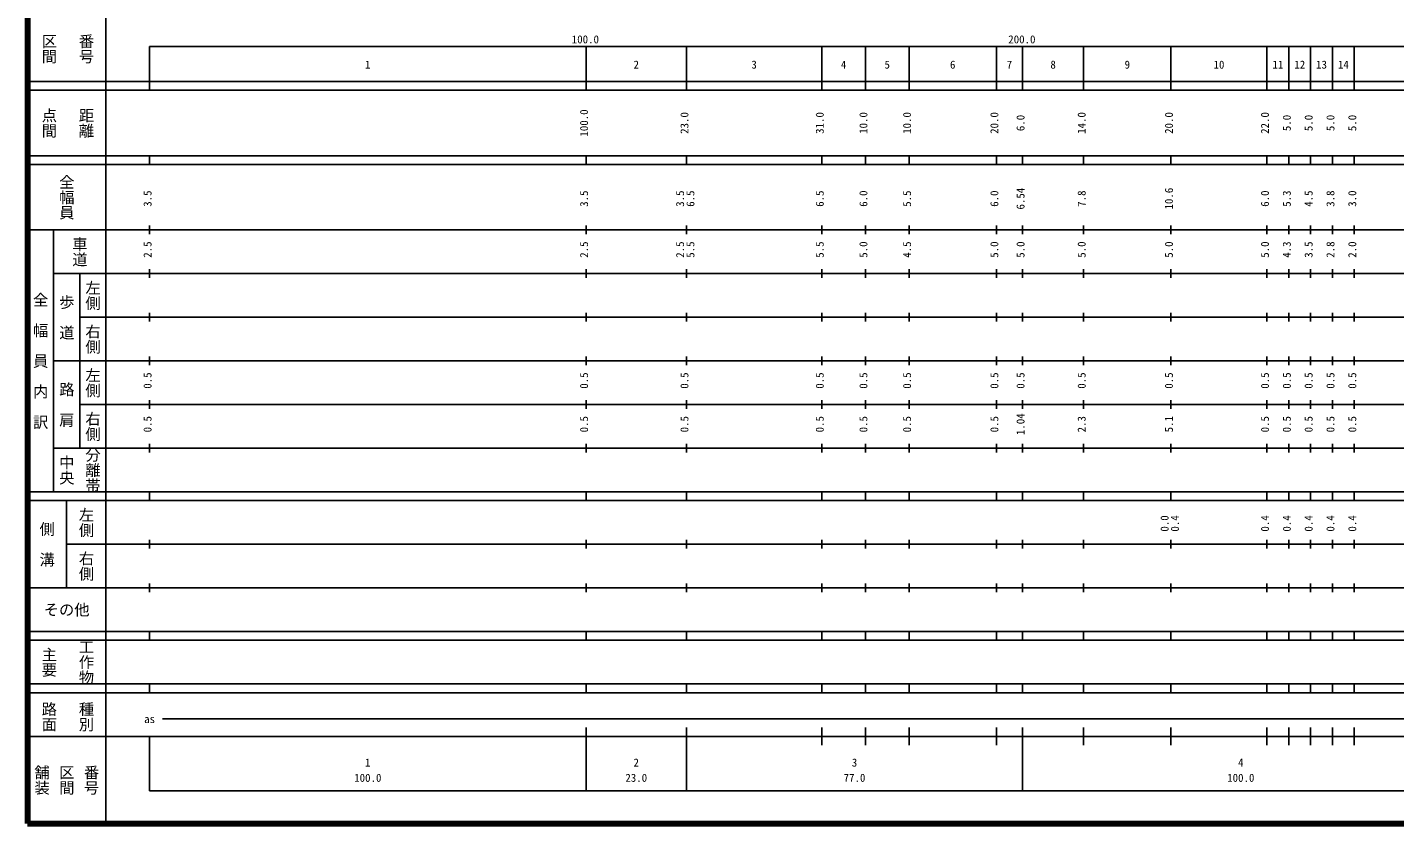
# Model space of a CAD drawing. Units: millimetres on the paper, enlarged 1000 times. Extents: x 40000 to 680000, y 20000 to 380000.
# Drawn here: x 40000 to 353249, y 20000 to 202409 of the extents above; entities that cross this region are included whole.
import ezdxf
from ezdxf.enums import TextEntityAlignment as Align

# ---------------------------------------------------------------- set-up
doc = ezdxf.new("R2010")
doc.units = ezdxf.units.MM
doc.header["$LTSCALE"] = 1000
doc.layers.add('M-TTL', color=2, linetype='Continuous', lineweight=140)
doc.layers.add('M-TTL-BAND', color=7, linetype='Continuous', lineweight=25)
doc.styles.add('@ＭＳ ゴシック', font='')
doc.styles.add('ＭＳ ゴシック', font='')
doc.styles.get('@ＭＳ ゴシック').set_extended_font_data('@MS Gothic')
doc.styles.get('ＭＳ ゴシック').set_extended_font_data('MS Gothic')

msp = doc.modelspace()

# ---------------------------------------------------------------- linework, layer by layer
at = {"layer": 'M-TTL'}
for p, q in [((40000, 380000), (40000, 20000)), ((40000, 20000), (680000, 20000))]:
    msp.add_line(p, q, dxfattribs=at)
at = {"layer": 'M-TTL-BAND'}
for p, q in [((58000, 370000), (58000, 20000)), ((68000, 198000), (579000, 198000)), ((68000, 198000), (68000, 188000)), ((168000, 188000), (168000, 198000)), ((191000, 188000), (191000, 198000)), ((222000, 188000), (222000, 198000)), ((232000, 188000), (232000, 198000)), ((242000, 188000), (242000, 198000)), ((262000, 188000), (262000, 198000)), ((268000, 188000), (268000, 198000)), ((282000, 188000), (282000, 198000)), ((302000, 188000), (302000, 198000)), ((324000, 188000), (324000, 198000)), ((329000, 188000), (329000, 198000)), ((334000, 188000), (334000, 198000)), ((339000, 188000), (339000, 198000)), ((344000, 188000), (344000, 198000)), ((40000, 190000), (579000, 190000)), ((40000, 188000), (579000, 188000)), ((40000, 173000), (579000, 173000)), ((68000, 171000), (68000, 173000)), ((168000, 171000), (168000, 173000)), ((191000, 171000), (191000, 173000)), ((222000, 171000), (222000, 173000)), ((232000, 171000), (232000, 173000)), ((242000, 171000), (242000, 173000)), ((262000, 171000), (262000, 173000)), ((268000, 171000), (268000, 173000)), ((282000, 171000), (282000, 173000)), ((302000, 171000), (302000, 173000)), ((324000, 171000), (324000, 173000)), ((329000, 171000), (329000, 173000)), ((334000, 171000), (334000, 173000)), ((339000, 171000), (339000, 173000)), ((344000, 171000), (344000, 173000)), ((40000, 171000), (579000, 171000)), ((68000, 155000), (68000, 157000)), ((168000, 155000), (168000, 157000)), ((191000, 155000), (191000, 157000)), ((222000, 155000), (222000, 157000)), ((232000, 155000), (232000, 157000)), ((242000, 155000), (242000, 157000)), ((262000, 155000), (262000, 157000)), ((268000, 155000), (268000, 157000)), ((282000, 155000), (282000, 157000)), ((302000, 155000), (302000, 157000)), ((324000, 155000), (324000, 157000)), ((329000, 155000), (329000, 157000)), ((334000, 155000), (334000, 157000)), ((339000, 155000), (339000, 157000)), ((344000, 155000), (344000, 157000)), ((40000, 156000), (579000, 156000)), ((46000, 96000), (46000, 156000)), ((46000, 146000), (579000, 146000)), ((52000, 146000), (52000, 106000)), ((68000, 145000), (68000, 147000)), ((168000, 145000), (168000, 147000)), ((191000, 145000), (191000, 147000)), ((222000, 145000), (222000, 147000)), ((232000, 145000), (232000, 147000)), ((242000, 145000), (242000, 147000)), ((262000, 145000), (262000, 147000)), ((268000, 145000), (268000, 147000)), ((282000, 145000), (282000, 147000)), ((302000, 145000), (302000, 147000)), ((324000, 145000), (324000, 147000)), ((329000, 145000), (329000, 147000)), ((334000, 145000), (334000, 147000)), ((339000, 145000), (339000, 147000)), ((344000, 145000), (344000, 147000)), ((52000, 136000), (579000, 136000)), ((68000, 135000), (68000, 137000)), ((168000, 135000), (168000, 137000)), ((191000, 135000), (191000, 137000)), ((222000, 135000), (222000, 137000)), ((232000, 135000), (232000, 137000)), ((242000, 135000), (242000, 137000)), ((262000, 135000), (262000, 137000)), ((268000, 135000), (268000, 137000)), ((282000, 135000), (282000, 137000)), ((302000, 135000), (302000, 137000)), ((324000, 135000), (324000, 137000)), ((329000, 135000), (329000, 137000)), ((334000, 135000), (334000, 137000)), ((339000, 135000), (339000, 137000)), ((344000, 135000), (344000, 137000)), ((46000, 126000), (579000, 126000)), ((68000, 125000), (68000, 127000)), ((168000, 125000), (168000, 127000)), ((191000, 125000), (191000, 127000)), ((222000, 125000), (222000, 127000)), ((232000, 125000), (232000, 127000)), ((242000, 125000), (242000, 127000)), ((262000, 125000), (262000, 127000)), ((268000, 125000), (268000, 127000)), ((282000, 125000), (282000, 127000)), ((302000, 125000), (302000, 127000)), ((324000, 125000), (324000, 127000)), ((329000, 125000), (329000, 127000)), ((334000, 125000), (334000, 127000)), ((339000, 125000), (339000, 127000)), ((344000, 125000), (344000, 127000)), ((52000, 116000), (579000, 116000)), ((68000, 115000), (68000, 117000)), ((168000, 115000), (168000, 117000)), ((191000, 115000), (191000, 117000)), ((222000, 115000), (222000, 117000)), ((232000, 115000), (232000, 117000)), ((242000, 115000), (242000, 117000)), ((262000, 115000), (262000, 117000)), ((268000, 115000), (268000, 117000)), ((282000, 115000), (282000, 117000)), ((302000, 115000), (302000, 117000)), ((324000, 115000), (324000, 117000)), ((329000, 115000), (329000, 117000)), ((334000, 115000), (334000, 117000)), ((339000, 115000), (339000, 117000)), ((344000, 115000), (344000, 117000)), ((68000, 105000), (68000, 107000)), ((168000, 105000), (168000, 107000)), ((191000, 105000), (191000, 107000)), ((222000, 105000), (222000, 107000)), ((232000, 105000), (232000, 107000)), ((242000, 105000), (242000, 107000)), ((262000, 105000), (262000, 107000)), ((268000, 105000), (268000, 107000)), ((282000, 105000), (282000, 107000)), ((302000, 105000), (302000, 107000)), ((324000, 105000), (324000, 107000)), ((329000, 105000), (329000, 107000)), ((334000, 105000), (334000, 107000)), ((339000, 105000), (339000, 107000)), ((344000, 105000), (344000, 107000)), ((46000, 106000), (579000, 106000)), ((40000, 96000), (579000, 96000)), ((40000, 94000), (579000, 94000)), ((49000, 94000), (49000, 74000)), ((68000, 94000), (68000, 96000)), ((168000, 94000), (168000, 96000)), ((191000, 94000), (191000, 96000)), ((222000, 94000), (222000, 96000)), ((232000, 94000), (232000, 96000)), ((242000, 94000), (242000, 96000)), ((262000, 94000), (262000, 96000)), ((268000, 94000), (268000, 96000)), ((282000, 94000), (282000, 96000)), ((302000, 94000), (302000, 96000)), ((324000, 94000), (324000, 96000)), ((329000, 94000), (329000, 96000)), ((334000, 94000), (334000, 96000)), ((339000, 94000), (339000, 96000)), ((344000, 94000), (344000, 96000)), ((68000, 83000), (68000, 85000)), ((168000, 83000), (168000, 85000)), ((191000, 83000), (191000, 85000)), ((222000, 83000), (222000, 85000)), ((232000, 83000), (232000, 85000)), ((242000, 83000), (242000, 85000)), ((262000, 83000), (262000, 85000)), ((268000, 83000), (268000, 85000)), ((282000, 83000), (282000, 85000)), ((302000, 83000), (302000, 85000)), ((324000, 83000), (324000, 85000)), ((329000, 83000), (329000, 85000)), ((334000, 83000), (334000, 85000)), ((339000, 83000), (339000, 85000)), ((344000, 83000), (344000, 85000)), ((49000, 84000), (579000, 84000)), ((40000, 74000), (579000, 74000)), ((68000, 73000), (68000, 75000)), ((168000, 73000), (168000, 75000)), ((191000, 73000), (191000, 75000)), ((222000, 73000), (222000, 75000)), ((232000, 73000), (232000, 75000)), ((242000, 73000), (242000, 75000)), ((262000, 73000), (262000, 75000)), ((268000, 73000), (268000, 75000)), ((282000, 73000), (282000, 75000)), ((302000, 73000), (302000, 75000)), ((324000, 73000), (324000, 75000)), ((329000, 73000), (329000, 75000)), ((334000, 73000), (334000, 75000)), ((339000, 73000), (339000, 75000)), ((344000, 73000), (344000, 75000)), ((40000, 64000), (579000, 64000)), ((68000, 62000), (68000, 64000)), ((168000, 62000), (168000, 64000)), ((191000, 62000), (191000, 64000)), ((222000, 62000), (222000, 64000)), ((232000, 62000), (232000, 64000)), ((242000, 62000), (242000, 64000)), ((262000, 62000), (262000, 64000)), ((268000, 62000), (268000, 64000)), ((282000, 62000), (282000, 64000)), ((302000, 62000), (302000, 64000)), ((324000, 62000), (324000, 64000)), ((329000, 62000), (329000, 64000)), ((334000, 62000), (334000, 64000)), ((339000, 62000), (339000, 64000)), ((344000, 62000), (344000, 64000)), ((40000, 62000), (579000, 62000)), ((40000, 52000), (579000, 52000)), ((68000, 50000), (68000, 52000)), ((168000, 50000), (168000, 52000)), ((191000, 50000), (191000, 52000)), ((222000, 50000), (222000, 52000)), ((232000, 50000), (232000, 52000)), ((242000, 50000), (242000, 52000)), ((262000, 50000), (262000, 52000)), ((268000, 50000), (268000, 52000)), ((282000, 50000), (282000, 52000)), ((302000, 50000), (302000, 52000)), ((324000, 50000), (324000, 52000)), ((329000, 50000), (329000, 52000)), ((334000, 50000), (334000, 52000)), ((339000, 50000), (339000, 52000)), ((344000, 50000), (344000, 52000)), ((40000, 50000), (579000, 50000)), ((71000, 44000), (565000, 44000)), ((168000, 27500), (168000, 42000)), ((191000, 27500), (191000, 42000)), ((222000, 38000), (222000, 42000)), ((232000, 38000), (232000, 42000)), ((242000, 38000), (242000, 42000)), ((262000, 38000), (262000, 42000)), ((268000, 27500), (268000, 42000)), ((282000, 38000), (282000, 42000)), ((302000, 38000), (302000, 42000)), ((324000, 38000), (324000, 42000)), ((329000, 38000), (329000, 42000)), ((334000, 38000), (334000, 42000)), ((339000, 38000), (339000, 42000)), ((344000, 38000), (344000, 42000)), ((40000, 40000), (579000, 40000)), ((68000, 40000), (68000, 27500)), ((68000, 27500), (579000, 27500))]:
    msp.add_line(p, q, dxfattribs=at)

# ---------------------------------------------------------------- texts
at = {"layer": 'M-TTL-BAND', "style": '@ＭＳ ゴシック'}
for s, p in [('区間', (45000, 197500)), ('番号', (53500, 197500)), ('点間', (45000, 180500)), ('距離', (53500, 180500)), ('全幅員', (49000, 163500)), ('車道', (52000, 151000)), ('左側', (55000, 141000)), ('全\u3000幅\u3000員\u3000内\u3000訳', (43000, 126000)), ('歩\u3000道', (49000, 136000)), ('右側', (55000, 131000)), ('左側', (55000, 121000)), ('路\u3000肩', (49000, 116000)), ('右側', (55000, 111000)), ('中央', (49000, 101000)), ('分離帯', (55000, 101000)), ('左側', (53500, 89000)), ('側\u3000溝', (44500, 84000)), ('右側', (53500, 79000)), ('主要', (45000, 57000)), ('工作物', (53500, 57000)), ('路面', (45000, 44500)), ('種別', (53500, 44500)), ('舗装', (43333, 30000)), ('区間', (49000, 30000)), ('番号', (54667, 30000))]:
    msp.add_text(s, height=2566, rotation=270, dxfattribs=at).set_placement(p, align=Align.MIDDLE_CENTER)
at = {"layer": 'M-TTL-BAND', "style": 'ＭＳ ゴシック'}
for s, p in [('100.0', (167844, 198195)), ('200.0', (267844, 198195)), ('1', (118000, 192405)), ('2', (179500, 192405)), ('3', (206500, 192405)), ('4', (227000, 192405)), ('5', (237000, 192405)), ('6', (252000, 192405)), ('7', (265000, 192405)), ('8', (275000, 192405)), ('9', (292000, 192405)), ('10', (313000, 192405)), ('11', (326500, 192405)), ('12', (331500, 192405)), ('13', (336500, 192405)), ('14', (341500, 192405)), ('as', (68000, 42500)), ('1', (118000, 32523)), ('2', (179500, 32523)), ('3', (229500, 32523)), ('4', (318000, 32523)), ('100.0', (118000, 29033)), ('23.0', (179500, 29033)), ('77.0', (229500, 29033)), ('100.0', (318000, 29033))]:
    msp.add_text(s, height=1833, dxfattribs=at).set_placement(p, align=Align.BOTTOM_CENTER)
for s, p in [('100.0', (169000, 180500)), ('23.0', (192000, 180500)), ('31.0', (223000, 180500)), ('10.0', (233000, 180500)), ('10.0', (243000, 180500)), ('20.0', (263000, 180500)), ('6.0', (269000, 180500)), ('14.0', (283000, 180500)), ('20.0', (303000, 180500)), ('22.0', (325000, 180500)), ('5.0', (330000, 180500)), ('5.0', (335000, 180500)), ('5.0', (340000, 180500)), ('5.0', (345000, 180500)), ('3.5', (69000, 163174)), ('3.5', (169000, 163174)), ('3.5', (191000, 163174)), ('6.5', (193370, 163174)), ('6.5', (223000, 163174)), ('6.0', (233000, 163174)), ('5.5', (243000, 163174)), ('6.0', (263000, 163174)), ('6.54', (269000, 163174)), ('7.8', (283000, 163174)), ('10.6', (303000, 163174)), ('6.0', (325000, 163174)), ('5.3', (330000, 163174)), ('4.5', (335000, 163174)), ('3.8', (340000, 163174)), ('3.0', (345000, 163174)), ('2.5', (69000, 151500)), ('2.5', (169000, 151500)), ('2.5', (191000, 151500)), ('5.5', (193370, 151500)), ('5.5', (223000, 151500)), ('5.0', (233000, 151500)), ('4.5', (243000, 151500)), ('5.0', (263000, 151500)), ('5.0', (269000, 151500)), ('5.0', (283000, 151500)), ('5.0', (303000, 151500)), ('5.0', (325000, 151500)), ('4.3', (330000, 151500)), ('3.5', (335000, 151500)), ('2.8', (340000, 151500)), ('2.0', (345000, 151500)), ('0.5', (69000, 121500)), ('0.5', (169000, 121500)), ('0.5', (192000, 121500)), ('0.5', (223000, 121500)), ('0.5', (233000, 121500)), ('0.5', (243000, 121500)), ('0.5', (263000, 121500)), ('0.5', (269000, 121500)), ('0.5', (283000, 121500)), ('0.5', (303000, 121500)), ('0.5', (325000, 121500)), ('0.5', (330000, 121500)), ('0.5', (335000, 121500)), ('0.5', (340000, 121500)), ('0.5', (345000, 121500)), ('0.5', (69000, 111500)), ('0.5', (169000, 111500)), ('0.5', (192000, 111500)), ('0.5', (223000, 111500)), ('0.5', (233000, 111500)), ('0.5', (243000, 111500)), ('0.5', (263000, 111500)), ('1.04', (269000, 111500)), ('2.3', (283000, 111500)), ('5.1', (303000, 111500)), ('0.5', (325000, 111500)), ('0.5', (330000, 111500)), ('0.5', (335000, 111500)), ('0.5', (340000, 111500)), ('0.5', (345000, 111500)), ('0.0', (302000, 88764)), ('0.4', (304370, 88764)), ('0.4', (325000, 88764)), ('0.4', (330000, 88764)), ('0.4', (335000, 88764)), ('0.4', (340000, 88764)), ('0.4', (345000, 88764))]:
    msp.add_text(s, height=1833, rotation=90, dxfattribs=at).set_placement(p, align=Align.BOTTOM_CENTER)
msp.add_text('その他', height=2566, dxfattribs=at).set_placement((49000, 69000), align=Align.MIDDLE_CENTER)

doc.saveas('drawing.dxf')
